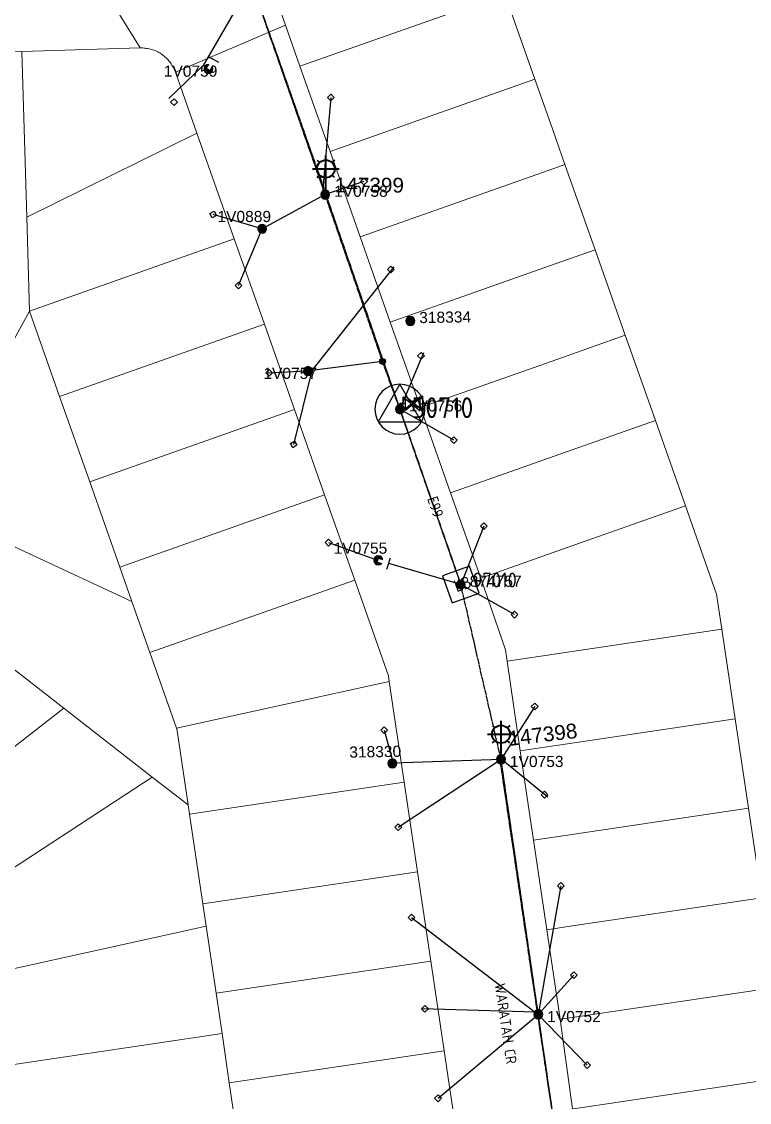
# Model space of a CAD drawing. Header units: metres. Extents: x 283062 to 284231, y 6112747 to 6113727.
# Drawn here: x 283535.7 to 283658.3, y 6113216.7 to 6113398.8 of the extents above; entities that cross this region are included whole.
import ezdxf
from ezdxf.enums import TextEntityAlignment as Align

# ---------------------------------------------------------------- set-up
doc = ezdxf.new("R2010")
doc.units = ezdxf.units.M
doc.linetypes.add('Cable Exist OH', pattern=[1, 1, 0])
doc.layers.get('0').update_dxf_attribs({"color": 6})
doc.layers.add('Cadastre Land Parcels_SP_EXT', color=9, linetype='Continuous', lineweight=5)
doc.layers.add('Cadastre Roads_SP_EXT', color=9, linetype='Continuous', lineweight=5)
for name, color, linetype in [('Equip_LV_EXT', 7, 'Continuous'), ('Equip_SP_HV_EXT', 7, 'Continuous'), ('Equip_SP_SL_EXT', 7, 'Continuous'), ('Mains_HV_EXT', 7, 'Continuous'), ('Mains_LV_EXT', 7, 'Continuous'), ('Mains_SL_EXT', 7, 'Continuous'), ('Services_SP_EXT', 7, 'Continuous'), ('Sub_SP_TR_HV_LV_EXT', 7, 'Continuous'), ('SupportsOH_SP_TR_HV_LV_SL_EXT', 7, 'Continuous')]:
    doc.layers.add(name, color=color, linetype=linetype)
doc.styles.add('iecARIAL', font='arial.ttf', dxfattribs={"height": 2})
doc.styles.add('POLE_LABEL', font='arial.ttf')
doc.styles.get("Standard").update_dxf_attribs({"font": 'isocp.shx'})

# ---------------------------------------------------------------- blocks, each defined once
blk = doc.blocks.new('SUB_POLE_EXT')
blk.add_wipeout([(0, 4.22), (0.42, 4.2), (0.83, 4.14), (1.21, 4.05), (1.62, 3.9), (1.99, 3.72), (2.35, 3.51), (2.68, 3.26), (2.99, 2.99), (3.28, 2.66), (3.52, 2.34), (3.76, 1.92), (3.9, 1.62), (4.04, 1.23), (4.18, 0.63), (4.22, 0), (4.18, -0.61), (4.06, -1.15), (3.9, -1.62), (3.58, -2.24), (3.22, -2.73), (2.97, -3.01), (2.68, -3.26), (2.36, -3.5), (2, -3.72), (1.64, -3.89), (1.25, -4.03), (0.82, -4.14), (0.42, -4.2), (0, -4.22), (-0.41, -4.2), (-0.8, -4.15), (-1.21, -4.05), (-1.62, -3.9), (-1.99, -3.73), (-2.35, -3.51), (-2.68, -3.26), (-2.96, -3.02), (-3.23, -2.72), (-3.51, -2.35), (-3.71, -2.01), (-3.91, -1.6), (-4.05, -1.21), (-4.16, -0.76), (-4.22, -0.14), (-4.21, 0.39), (-4.14, 0.83), (-4.03, 1.27), (-3.9, 1.63), (-3.71, 2.02), (-3.5, 2.37), (-3.28, 2.67), (-2.99, 2.99), (-2.68, 3.27), (-2.33, 3.52), (-1.98, 3.73), (-1.63, 3.9), (-1.2, 4.05), (-0.78, 4.15), (-0.4, 4.21)])
blk.add_line((2.16, 0.48), (2.16, 0.48, 0))
blk.add_lwpolyline([(-4.22, 0, 1), (4.22, 0, 1)], format="xyb", close=True)
blk.add_lwpolyline([(2.14, 0.52), (0, 4.22), (-3.66, -2.11), (3.66, -2.11)], close=True)
for tag, height, flags, p in [('ASSET_NUM', 3.5, 8, (2, 2)), ('STREET_CODE', 0.2, 9, (1.5, 0)), ('SECONDARY_VOLTAGE', 0.2, 9, (1.5, -1.6)), ('STATE', 0.2, 9, (1.5, -1.8)), ('CONSTRUCTED_VOLTAGE', 0.2, 9, (1.5, -0.2)), ('NO_PHASES', 0.2, 9, (1.5, -0.4)), ('OPERATING_VOLTAGE', 0.2, 9, (1.5, -0.6)), ('OPERATED_BY', 0.2, 9, (1.5, -0.8)), ('MAINTAINED_BY', 0.2, 9, (1.5, -1)), ('ORIENTATION', 0.2, 9, (1.5, -1.2)), ('OWNED_BY', 0.2, 9, (1.5, -1.4)), ('SUBSTATION_TYPE', 0.2, 9, (1.5, -2)), ('STREETNAME', 0.2, 9, (1.5, -2.8)), ('SUBURB', 0.2, 9, (1.5, -3)), ('Z', 0.2, 1, (1.5, -3.4)), ('USAGE', 0.2, 9, (1.5, -2.2)), ('LEGEND', 0.2, 9, (1.5, -2.4)), ('LOCATION', 0.2, 9, (1.5, -2.6)), ('NOTES', 0.2, 9, (1.5, -3.2))]:
    blk.add_attdef(tag, text='', height=height, dxfattribs=dict(flags=flags)).set_placement(p, align=Align.MIDDLE_LEFT)
blk = doc.blocks.new('LV_OH_LINKS_DISTFUSE_EXT')
for p, q in [((0, 0), (0.96, 0)), ((3.84, 0), (4.8, 0))]:
    blk.add_line(p, q)
blk.add_lwpolyline([(3.84, -1.2), (3.84, 1.2), (0.96, -1.2), (0.96, 1.2)], close=True)
at = {"flags": 1}
blk.add_attdef('Z', (0, 0), '', height=0.2, dxfattribs=at)
at = {"flags": 9}
for tag, p in [('ACTUAL_STATUS', (0, 0)), ('STATE', (0, -1.2)), ('SWITCH_TYPE', (0, -1.4)), ('CONSTRUCTED_VOLTAGE', (0, -0.2)), ('NO_PHASES', (0, -0.4)), ('OPERATING_VOLTAGE', (0, -0.6)), ('ORIENTATION', (0, -0.8)), ('OWNED_BY', (0, -1)), ('USAGE', (0, -1.6)), ('NOTES', (0, -1.8))]:
    blk.add_attdef(tag, text='', height=0.2, dxfattribs=at).set_placement(p, align=Align.MIDDLE_LEFT)
blk = doc.blocks.new('SL_LANTERN_EXT')
at = {"lineweight": 40}
for p, q in [((-1.46, 5.68), (-1.06, 5.28)), ((0, 1.97), (0, 6.47)), ((1.46, 5.68), (1.06, 5.28)), ((-2.25, 4.22), (2.25, 4.22)), ((-1.46, 2.76), (-1.06, 3.16)), ((0, 0), (0, 2.72)), ((1.46, 2.76), (1.06, 3.16))]:
    blk.add_line(p, q, dxfattribs=at)
blk.add_circle((0, 4.22), 1.5, dxfattribs=at)
at = {"style": 'iecARIAL', "flags": 8}
blk.add_attdef('ASSET_NUM', (1.5, 1.5), '', height=2.5, dxfattribs=at)
for tag, p, height, flags in [('CONSTRUCTED_VOLTAGE', (0.98, -0.65), 0.2, 9), ('CONTROL_TYPE', (0.98, -0.85), 0.2, 9), ('LANTERN_PURPOSE', (0.98, -1.05), 0.2, 9), ('LANTERN_TYPE', (0.98, -1.25), 0.2, 9), ('NO_PHASES', (0.98, -1.45), 0.2, 9), ('OPERATING_VOLTAGE', (0.98, -1.65), 0.2, 9), ('ORIENTATION', (0.98, -1.85), 0.2, 9), ('LNUMBER', (2.18, -3.25), 2.5, 8), ('STATE', (0.98, -2.25), 0.2, 9), ('OWNED_BY', (0.98, -2.05), 0.2, 9), ('USAGE', (0.98, -2.45), 0.2, 9), ('CEXIST', (0.98, -2.65), 0.2, 9), ('CNEW', (0.98, -2.85), 0.2, 9), ('CNUMBER', (0.98, -3.05), 0.2, 9), ('CREMOVE', (0.98, -3.25), 0.2, 9), ('CREPLACE', (0.98, -3.45), 0.2, 9), ('LKINGHEIGHT', (0.98, -3.65), 0.2, 9), ('LBRACKET', (0.98, -3.85), 0.2, 9), ('LBRACKETVOCAB', (0.98, -4.05), 0.2, 9), ('LCATEGORY', (0.98, -4.25), 0.2, 9), ('LCHARGE1', (0.98, -4.45), 0.2, 9), ('LCHARGE1PERCENT', (0.98, -4.65), 0.2, 9), ('LCHARGE2', (0.98, -4.85), 0.2, 9), ('LCHARGE2PERCENT', (0.98, -5.05), 0.2, 9), ('LCHARGE3', (0.98, -5.25), 0.2, 9), ('LCHARGE3PERCENT', (0.98, -5.45), 0.2, 9), ('LEXIST', (0.98, -5.65), 0.2, 9), ('LLAMP', (0.98, -5.85), 0.2, 9), ('LLAMPVOCAB', (0.98, -6.05), 0.2, 9), ('LMAST', (0.98, -6.25), 0.2, 9), ('LMASTVOCAB', (0.98, -6.45), 0.2, 9), ('LNEW', (0.98, -6.65), 0.2, 9), ('LANTNUMBER', (0.98, -6.85), 0.2, 9), ('LOUTREACH', (0.98, -7.25), 0.2, 9), ('LOUTREACHVOCAB', (0.98, -7.45), 0.2, 9), ('STREETNAME', (0.98, -9.25), 0.2, 9), ('LRATECODE', (0.98, -7.65), 0.2, 9), ('LREMOVE', (0.98, -7.85), 0.2, 9), ('LREPLACE', (0.98, -8.05), 0.2, 9), ('LTYPE', (0.98, -8.25), 0.2, 9), ('LTYPEVOCAB', (0.98, -8.45), 0.2, 9), ('LEGEND', (0.98, -8.65), 0.2, 9), ('LOCATION', (0.98, -8.85), 0.2, 9), ('NOTES', (0.98, -9.05), 0.2, 9), ('SUBURB', (0.98, -9.45), 0.2, 1)]:
    blk.add_attdef(tag, p, '', height=height, dxfattribs=dict(flags=flags))
blk = doc.blocks.new('CCP_EXT')
at = {"flags": 9}
for tag, p in [('STATE', (0, -1.8)), ('LIFE_SUPPORT', (0, -1.6)), ('NOTES', (0, -2))]:
    blk.add_attdef(tag, text='', height=0.2, dxfattribs=at).set_placement(p, align=Align.MIDDLE_LEFT)
blk.add_wipeout([(0, 0.57), (0.57, 0), (0, -0.57), (-0.57, 0)])
blk.add_lwpolyline([(-0.57, 0), (0, 0.57), (0.57, 0), (0, -0.57), (-0.57, 0)])
at = {"flags": 1}
blk.add_attdef('Z', (0, 0), '', height=0.2, dxfattribs=at)
at = {"flags": 9}
for tag, p in [('CCP_TYPE', (0, 0)), ('CONSTRUCTED_VOLTAGE', (0, -0.2)), ('NO_PHASES', (0, -0.4)), ('OPERATING_VOLTAGE', (0, -0.6)), ('ORIENTATION', (0, -0.8)), ('OWNED_BY', (0, -1)), ('USAGE', (0, -1.2)), ('LEGEND', (0, -1.4))]:
    blk.add_attdef(tag, text='', height=0.2, dxfattribs=at).set_placement(p, align=Align.MIDDLE_LEFT)
blk = doc.blocks.new('POLE_EXT')
blk.add_hatch(color=256).paths.add_polyline_path([(-1, 0, 1), (1, 0, 1)])
blk.add_lwpolyline([(-1, 0, 1), (1, 0, 1)], format="xyb", close=True)
for tag, height, flags, p in [('pNumber', 2.5, 8, (-17.84, 2.07)), ('OWNED_BY', 0.2, 9, (1.35, -0.4)), ('PARENT', 0.2, 9, (1.35, -0.6)), ('SPECIAL_USE', 0.2, 9, (1.35, -0.8)), ('STATE', 0.2, 9, (1.35, -1)), ('USAGE', 0.2, 9, (1.35, -1.2)), ('cLV', 0.2, 9, (1.35, -1.4)), ('hDepth', 0.2, 9, (1.35, -1.6)), ('hDia', 0.2, 9, (1.35, -1.8)), ('cHV', 0.2, 9, (1.35, -2)), ('LBRACKET', 0.2, 9, (1.35, -2.2)), ('LExisting', 0.2, 9, (1.35, -2.4)), ('LANTNUMBER', 0.2, 9, (1.35, -2.6)), ('LOther', 0.2, 9, (1.35, -2.8)), ('LRemove', 0.2, 9, (1.35, -3)), ('LEGEND', 0.2, 9, (1.35, -3.2)), ('cLinedev', 0.2, 9, (1.35, -3.4)), ('LOCATION', 0.2, 9, (1.35, -3.6)), ('pExisting', 0.2, 9, (1.35, -3.8)), ('PFNUMBER', 0.2, 9, (1.35, -4)), ('NEWPFNUMBER', 0.2, 9, (1.35, -4.2)), ('pFooting', 0.2, 9, (1.35, -4.4)), ('pNew', 0.2, 9, (1.35, -4.6)), ('pRelocate', 0.2, 9, (1.35, -5)), ('pRemove', 0.2, 9, (1.35, -5.2)), ('pReplace', 0.2, 9, (1.35, -5.4)), ('pStay', 0.2, 9, (1.35, -5.6)), ('pType', 0.2, 9, (1.35, -5.8)), ('cspan', 0.2, 9, (1.35, -6)), ('STREETNAME', 0.2, 9, (1.35, -6.2)), ('SUBURB', 0.2, 9, (1.35, -6.4)), ('NOTES', 0.2, 9, (1.35, -6.6)), ('MAINTAINED_BY', 0.2, 9, (1.36, -6.81)), ('OPERATED_BY', 0.2, 9, (1.36, -7.01))]:
    blk.add_attdef(tag, text='', height=height, dxfattribs=dict(flags=flags)).set_placement(p, align=Align.MIDDLE_LEFT)
at = {"style": 'POLE_LABEL'}
for tag, height, flags, p in [('ASSET_NUM', 2.5, 8, (2, 2)), ('STRUCTURE_PLANT_NUMBER', 0.2, 9, (1.35, 0.03)), ('STREET_CODE', 0.2, 9, (1.35, -0.2))]:
    blk.add_attdef(tag, text='', height=height, dxfattribs=dict(at, flags=flags)).set_placement(p, align=Align.MIDDLE_LEFT)
at = {"flags": 1}
blk.add_attdef('Z', (1.35, -7.33), '', height=0.2, dxfattribs=at)
blk = doc.blocks.new('HV_LOAD_BREAK_EXT')
blk.add_lwpolyline([(-2.4, -2.4), (2.4, -2.4), (2.4, 2.4), (-2.4, 2.4)], close=True)
at = {"insert": (-1.1, 0.99), "char_height": 2, "width": 2.9628, "attachment_point": 1}
blk.add_mtext('{\\Fisocp|c0;LB}', dxfattribs=at)
for tag, height, flags, p in [('ASSET_NUM', 2.5, 8, (2, 2)), ('STREET_CODE', 0.2, 9, (1.5, 0)), ('ACTUAL_STATUS', 0.2, 9, (1.5, -0.2)), ('STATE', 0.2, 9, (1.5, -1.8)), ('CONSTRUCTED_VOLTAGE', 0.2, 9, (1.5, -0.4)), ('NO_PHASES', 0.2, 9, (1.5, -0.6)), ('OPERATING_VOLTAGE', 0.2, 9, (1.5, -0.8)), ('ORIENTATION', 0.2, 9, (1.5, -1)), ('OWNED_BY', 0.2, 9, (1.5, -1.2)), ('OPERATED_BY', 0.2, 9, (1.5, -1.4)), ('MAINTAINED_BY', 0.2, 9, (1.5, -1.6)), ('SWITCH_TYPE', 0.2, 9, (1.5, -2)), ('STREETNAME', 0.2, 9, (1.5, -2.8)), ('SUBURB', 0.2, 9, (1.5, -3)), ('Z', 0.2, 1, (1.5, -3.6)), ('USAGE', 0.2, 9, (1.5, -2.2)), ('LEGEND', 0.2, 9, (1.5, -2.4)), ('LOCATION', 0.2, 9, (1.5, -2.6)), ('NOTES', 0.2, 9, (1.5, -3.2)), ('LABEL_ALIGNMENT', 0.2, 9, (1.5, -3.4))]:
    blk.add_attdef(tag, text='', height=height, dxfattribs=dict(flags=flags)).set_placement(p, align=Align.MIDDLE_LEFT)
blk = doc.blocks.new('End Shackle_EXT')
at = {"flags": 9}
for tag, p in [('USAGE', (0, -1.4)), ('NOTES', (0, -1.6))]:
    blk.add_attdef(tag, text='', height=0.2, dxfattribs=at).set_placement(p, align=Align.MIDDLE_LEFT)
blk.add_wipeout([(0, 0.25), (1.81, 0.25), (1.82, -0.25), (0, -0.25)])
blk.add_line((1.81, -1), (1.81, 1))
at = {"flags": 1}
blk.add_attdef('Z', (0, 0), '', height=0.2, dxfattribs=at)
at = {"flags": 9}
for tag, p in [('CONNECTOR_TYPE', (0, 0)), ('STATE', (0, -1.2)), ('CONSTRUCTED_VOLTAGE', (0, -0.2)), ('NO_PHASES', (0, -0.4)), ('OPERATING_VOLTAGE', (0, -0.6)), ('ORIENTATION', (0, -0.8)), ('OWNED_BY', (0, -1))]:
    blk.add_attdef(tag, text='', height=0.2, dxfattribs=at).set_placement(p, align=Align.MIDDLE_LEFT)
blk = doc.blocks.new('CONNECTOR_NODE_EXT')
h = blk.add_hatch(color=256)
edge = h.paths.add_edge_path()
edge.add_arc((0, 0), 0.5, 0, 360)
blk.add_circle((0, 0), 0.5)
at = {"flags": 1}
blk.add_attdef('Z', (0, 0), '', height=0.2, dxfattribs=at)
at = {"flags": 9}
for tag, p in [('CONNECTOR_TYPE', (0, 0)), ('SUBTYPE', (0, -1)), ('CONSTRUCTED_VOLTAGE', (0, -0.2)), ('NO_PHASES', (0, -0.4)), ('OPERATING_VOLTAGE', (0, -0.6)), ('ORIENTATION', (0, -0.8)), ('USAGE', (0, -1.2)), ('NOTES', (0, -1.4))]:
    blk.add_attdef(tag, text='', height=0.2, dxfattribs=at).set_placement(p, align=Align.MIDDLE_LEFT)

msp = doc.modelspace()

# ---------------------------------------------------------------- linework, layer by layer
at = {"layer": 'Cadastre Land Parcels_SP_EXT', "color": 251, "linetype": 'Continuous', "lineweight": 15, "true_color": 0x636466}
for points in [[(283617.08, 6113403.42), (283614.03, 6113412.05), (283612, 6113417.8), (283577.51, 6113405.62), (283580.14, 6113398.16), (283582.58, 6113391.25), (283617.08, 6113403.42)], [(283622.15, 6113389.05), (283617.08, 6113403.42), (283582.58, 6113391.25), (283587.66, 6113376.87), (283622.15, 6113389.05)], [(283565.22, 6113379.99), (283561.6, 6113390.26), (283561.52, 6113390.46), (283561.43, 6113390.66), (283561.34, 6113390.86), (283561.24, 6113391.06), (283561.14, 6113391.25), (283561.03, 6113391.44), (283560.91, 6113391.63), (283560.78, 6113391.81), (283560.65, 6113391.98), (283560.51, 6113392.15), (283560.37, 6113392.32), (283560.22, 6113392.48), (283560.06, 6113392.63), (283559.9, 6113392.78), (283559.73, 6113392.92), (283559.56, 6113393.06), (283559.38, 6113393.19), (283559.2, 6113393.32), (283559.02, 6113393.43), (283558.83, 6113393.54), (283558.63, 6113393.65), (283558.44, 6113393.75), (283558.24, 6113393.83), (283558.03, 6113393.92), (283557.83, 6113393.99), (283557.62, 6113394.06), (283557.41, 6113394.12), (283557.19, 6113394.17), (283556.98, 6113394.22), (283556.76, 6113394.25), (283556.54, 6113394.28), (283556.32, 6113394.3), (283556.1, 6113394.32), (283555.89, 6113394.32), (283555.67, 6113394.32), (283535.74, 6113393.74), (283536.56, 6113365.82), (283565.22, 6113379.99)], [(283625.34, 6113374.01), (283627.22, 6113374.68), (283625.16, 6113380.53), (283622.15, 6113389.05), (283587.66, 6113376.87), (283592.73, 6113362.5), (283625.34, 6113374.01)], [(283571.52, 6113362.15), (283565.22, 6113379.99), (283536.56, 6113365.82), (283537.02, 6113349.97), (283571.52, 6113362.15)], [(283625.76, 6113358), (283632.3, 6113360.31), (283627.22, 6113374.68), (283625.34, 6113374.01), (283592.73, 6113362.5), (283597.8, 6113348.13), (283625.76, 6113358)], [(283576.59, 6113347.78), (283571.52, 6113362.15), (283537.02, 6113349.97), (283542.1, 6113335.6), (283576.59, 6113347.78)], [(283581.67, 6113333.4), (283576.59, 6113347.78), (283542.1, 6113335.6), (283547.17, 6113321.23), (283581.67, 6113333.4)], [(283586.74, 6113319.03), (283581.67, 6113333.4), (283547.17, 6113321.23), (283552.25, 6113306.86), (283586.74, 6113319.03)], [(283591.82, 6113304.66), (283586.74, 6113319.03), (283552.25, 6113306.86), (283554.27, 6113301.11), (283557.32, 6113292.48), (283591.82, 6113304.66)], [(283626.91, 6113292.43), (283653.65, 6113296.41), (283652.77, 6113302.32), (283647.52, 6113317.19), (283626.82, 6113309.88), (283613.03, 6113305.01), (283617.21, 6113292.96), (283617.46, 6113291.03), (283626.91, 6113292.43)], [(283597.63, 6113287.61), (283597.49, 6113288.59), (283591.82, 6113304.66), (283557.32, 6113292.48), (283561.82, 6113279.73), (283597.63, 6113287.61)], [(283627.27, 6113277.08), (283655.88, 6113281.33), (283653.65, 6113296.41), (283626.91, 6113292.43), (283617.46, 6113291.03), (283619.7, 6113275.95), (283627.27, 6113277.08)], [(283600.15, 6113270.64), (283597.63, 6113287.61), (283561.82, 6113279.73), (283561.84, 6113279.68), (283563.74, 6113266.83), (283563.97, 6113265.27), (283600.15, 6113270.64)], [(283557.72, 6113271.51), (283542.82, 6113283.1), (283534.4, 6113276.56), (283514.31, 6113260.98), (283520.9, 6113255.34), (283521.27, 6113255.02), (283521.62, 6113254.7), (283521.97, 6113254.38), (283522.32, 6113254.04), (283522.66, 6113253.71), (283523, 6113253.37), (283523.33, 6113253.02), (283523.66, 6113252.66), (283523.98, 6113252.31), (283524.29, 6113251.94), (283524.6, 6113251.58), (283524.9, 6113251.2), (283525.2, 6113250.83), (283525.49, 6113250.44), (283557.72, 6113271.51)], [(283627.65, 6113261.72), (283658.12, 6113266.25), (283655.88, 6113281.33), (283627.27, 6113277.08), (283619.7, 6113275.95), (283621.94, 6113260.88), (283627.65, 6113261.72)], [(283602.39, 6113255.56), (283600.15, 6113270.64), (283563.97, 6113265.27), (283566.21, 6113250.19), (283602.39, 6113255.56)], [(283628.07, 6113246.38), (283660.36, 6113251.18), (283658.12, 6113266.25), (283627.65, 6113261.72), (283621.94, 6113260.88), (283624.18, 6113245.8), (283628.07, 6113246.38)], [(283604.63, 6113240.48), (283602.39, 6113255.56), (283566.21, 6113250.19), (283566.77, 6113246.39), (283568.45, 6113235.11), (283604.63, 6113240.48)], [(283628.44, 6113231.02), (283662.6, 6113236.1), (283660.36, 6113251.18), (283628.07, 6113246.38), (283624.18, 6113245.8), (283626.42, 6113230.72), (283628.44, 6113231.02)], [(283569.46, 6113228.3), (283568.45, 6113235.11), (283566.77, 6113246.39), (283530.9, 6113238.51), (283530.98, 6113238.14), (283531.24, 6113236.64), (283533.27, 6113222.93), (283569.46, 6113228.3)], [(283606.87, 6113225.41), (283604.63, 6113240.48), (283568.45, 6113235.11), (283569.46, 6113228.3), (283570.69, 6113220.04), (283606.87, 6113225.41)], [(283628.65, 6113215.65), (283664.84, 6113221.02), (283662.6, 6113236.1), (283628.44, 6113231.02), (283626.42, 6113230.72), (283628.49, 6113215.61), (283628.65, 6113215.65)], [(283571.7, 6113213.22), (283570.69, 6113220.04), (283569.46, 6113228.3), (283533.27, 6113222.93), (283535.51, 6113207.85), (283571.7, 6113213.22)], [(283609.11, 6113210.33), (283606.87, 6113225.41), (283570.69, 6113220.04), (283571.7, 6113213.22), (283572.92, 6113204.96), (283609.11, 6113210.33)], [(283667.08, 6113205.95), (283664.84, 6113221.02), (283628.65, 6113215.65), (283628.49, 6113215.61), (283628.71, 6113214.2), (283630.89, 6113200.57), (283667.08, 6113205.95)]]:
    msp.add_lwpolyline(points, close=True, dxfattribs=at)
for points in [[(283617.08, 6113403.42), (283622.15, 6113389.05), (283625.16, 6113380.53), (283627.22, 6113374.68), (283632.3, 6113360.31), (283637.37, 6113345.93), (283642.45, 6113331.56), (283647.52, 6113317.19), (283652.77, 6113302.32), (283653.65, 6113296.41), (283655.88, 6113281.33), (283658.12, 6113266.25), (283660.36, 6113251.18), (283662.6, 6113236.1), (283664.84, 6113221.02), (283667.08, 6113205.95), (283669.33, 6113190.79), (283671.55, 6113175.79), (283673.79, 6113160.72), (283676.03, 6113145.64), (283678.27, 6113130.56), (283680.51, 6113115.49), (283682.75, 6113100.41), (283687.01, 6113071.69)], [(283525.31, 6113314.57), (283554.27, 6113301.11), (283552.25, 6113306.86), (283552.25, 6113306.86), (283547.17, 6113321.23), (283542.1, 6113335.6), (283537.02, 6113349.97), (283522.92, 6113324.3)], [(283515.03, 6113304.71), (283542.82, 6113283.1), (283557.72, 6113271.51), (283563.74, 6113266.83), (283561.84, 6113279.68), (283561.84, 6113279.68), (283561.82, 6113279.73), (283557.32, 6113292.48), (283554.27, 6113301.11), (283525.31, 6113314.57)], [(283534.4, 6113276.56), (283542.82, 6113283.1), (283542.82, 6113283.1), (283515.03, 6113304.71)], [(283530.9, 6113238.51), (283566.77, 6113246.39), (283566.77, 6113246.39), (283566.21, 6113250.19), (283563.97, 6113265.27), (283563.74, 6113266.83), (283557.72, 6113271.51), (283525.49, 6113250.44)]]:
    msp.add_lwpolyline(points, dxfattribs=at)
at = {"layer": 'Cadastre Roads_SP_EXT', "linetype": 'Continuous'}
msp.add_lwpolyline([(283533.98, 6113393.69), (283535.74, 6113393.74), (283555.67, 6113394.32), (283546.43, 6113409.32)], dxfattribs=at)
at = {"layer": 'Mains_LV_EXT', "linetype": 'Cable Exist OH', "lineweight": 30}
for points in [[(283616.45, 6113274.51), (283609.68, 6113303.95)], [(283628.59, 6113191.48), (283622.73, 6113231.55)]]:
    msp.add_lwpolyline(points, dxfattribs=at)
at = {"layer": 'Services_SP_EXT'}
for points in [[(283573.97, 6113404.67), (283566.29, 6113391.37)], [(283586.84, 6113369.62), (283576.22, 6113363.86)], [(283596.49, 6113341.52), (283584.58, 6113339.99)], [(283609.68, 6113303.95), (283595.79, 6113308.01)]]:
    msp.add_lwpolyline(points, dxfattribs=at)

# ---------------------------------------------------------------- block references
at = {"layer": 'Equip_LV_EXT'}
msp.add_blockref('CONNECTOR_NODE_EXT', (283596.49, 6113341.52), dxfattribs=at)
at = {"layer": 'Equip_SP_HV_EXT'}
ref = msp.add_blockref('HV_LOAD_BREAK_EXT', (283609.68, 6113303.95), dxfattribs=dict(at, rotation=19.56054227370494))
ref.add_attrib('ASSET_NUM', '97010', dxfattribs={"layer": '0', "height": 2.5}).set_placement((283611.68, 6113304.7), align=Align.MIDDLE_LEFT)
at = {"layer": 'Equip_SP_SL_EXT'}
ref = msp.add_blockref('SL_LANTERN_EXT', (283586.95, 6113369.73), dxfattribs=at)
ref.add_attrib('ASSET_NUM', '147399', dxfattribs={"layer": '0', "height": 2.5, "rotation": 359.8524, "style": 'iecARIAL'}).set_placement((283588.45, 6113371.23), align=Align.MIDDLE_LEFT)
ref = msp.add_blockref('SL_LANTERN_EXT', (283616.45, 6113274.51), dxfattribs=at)
ref.add_attrib('ASSET_NUM', '147398', dxfattribs={"layer": '0', "height": 2.5, "rotation": 6.774, "style": 'iecARIAL'}).set_placement((283617.95, 6113276.01), align=Align.BOTTOM_LEFT)
at = {"layer": 'Sub_SP_TR_HV_LV_EXT'}
ref = msp.add_blockref('SUB_POLE_EXT', (283599.42, 6113333.47), dxfattribs=at)
ref.add_attrib('ASSET_NUM', '50710', dxfattribs={"layer": '0', "height": 3.5}).set_placement((283601.42, 6113333.72), align=Align.MIDDLE_LEFT)
at = {"layer": 'SupportsOH_SP_TR_HV_LV_SL_EXT'}
ref = msp.add_blockref('POLE_EXT', (283567.18, 6113390.78), dxfattribs=dict(at, xscale=0.75, yscale=0.75))
ref.add_attrib('ASSET_NUM', '1V0759', dxfattribs={"layer": '0', "height": 1.875, "style": 'POLE_LABEL'}).set_placement((283568.68, 6113391.35), align=Align.TOP_RIGHT)
ref = msp.add_blockref('POLE_EXT', (283601.17, 6113348.34), dxfattribs=dict(at, xscale=0.75, yscale=0.75))
ref.add_attrib('ASSET_NUM', '318334', dxfattribs={"layer": '0', "height": 1.875, "rotation": 1, "style": 'POLE_LABEL'}).set_placement((283602.67, 6113348.9), align=Align.MIDDLE_LEFT)
ref = msp.add_blockref('POLE_EXT', (283609.68, 6113303.95), dxfattribs=dict(at, xscale=0.75, yscale=0.75))
ref.add_attrib('ASSET_NUM', '874757', dxfattribs={"layer": '0', "height": 1.875, "style": 'POLE_LABEL'}).set_placement((283611.18, 6113304.51), align=Align.MIDDLE_LEFT)
ref = msp.add_blockref('POLE_EXT', (283598.16, 6113273.81), dxfattribs=dict(at, xscale=0.75, yscale=0.75))
ref.add_attrib('ASSET_NUM', '318330', dxfattribs={"layer": '0', "height": 1.875, "rotation": 1, "style": 'POLE_LABEL'}).set_placement((283599.66, 6113274.37), align=Align.BOTTOM_RIGHT)
ref = msp.add_blockref('POLE_EXT', (283616.45, 6113274.51), dxfattribs=dict(at, xscale=0.75, yscale=0.75))
ref.add_attrib('ASSET_NUM', '1V0753', dxfattribs={"layer": '0', "height": 1.875, "style": 'POLE_LABEL'}).set_placement((283617.95, 6113275.08), align=Align.TOP_LEFT)
ref = msp.add_blockref('POLE_EXT', (283622.73, 6113231.55), dxfattribs=dict(at, xscale=0.75, yscale=0.75))
ref.add_attrib('ASSET_NUM', '1V0752', dxfattribs={"layer": '0', "height": 1.875, "style": 'POLE_LABEL'}).set_placement((283624.23, 6113232.11), align=Align.TOP_LEFT)

# ---------------------------------------------------------------- texts
at = {"layer": 'Cadastre Roads_SP_EXT'}
msp.add_text('WARATAH CR', height=1.8, rotation=278.3278, dxfattribs=at).set_placement((283615.36, 6113236.64))
at = {"layer": 'Mains_LV_EXT'}
msp.add_text('E99', height=1.8, rotation=288.2998, dxfattribs=at).set_placement((283603.99, 6113318.42))

# ---------------------------------------------------------------- next in the draw order: linework, layer by layer
at = {"layer": 'Cadastre Land Parcels_SP_EXT', "color": 251, "linetype": 'Continuous', "lineweight": 15, "true_color": 0x636466}
for points in [[(283626.01, 6113341.92), (283637.37, 6113345.93), (283632.3, 6113360.31), (283625.76, 6113358), (283597.8, 6113348.13), (283602.88, 6113333.76), (283626.01, 6113341.92)], [(283626.36, 6113325.88), (283642.45, 6113331.56), (283637.37, 6113345.93), (283626.01, 6113341.92), (283602.88, 6113333.76), (283607.95, 6113319.38), (283626.36, 6113325.88)], [(283626.82, 6113309.88), (283647.52, 6113317.19), (283642.45, 6113331.56), (283626.36, 6113325.88), (283607.95, 6113319.38), (283613.03, 6113305.01), (283626.82, 6113309.88)]]:
    msp.add_lwpolyline(points, close=True, dxfattribs=at)
at = {"layer": 'Mains_LV_EXT', "linetype": 'Cable Exist OH', "lineweight": 30}
msp.add_lwpolyline([(283599.42, 6113333.47), (283596.49, 6113341.52)], dxfattribs=at)

# ---------------------------------------------------------------- next in the draw order: block references
at = {"layer": 'Equip_LV_EXT'}
for p in [(283599.01, 6113334.38), (283599.42, 6113334.47)]:
    msp.add_blockref('LV_OH_LINKS_DISTFUSE_EXT', p, dxfattribs=at)
at = {"layer": 'Services_SP_EXT'}
for p in [(283561.38, 6113385.2), (283587.79, 6113385.98), (283593.37, 6113371.83), (283572.24, 6113354.31), (283577.4, 6113339.59), (283587.42, 6113311), (283618.71, 6113298.87), (283622.12, 6113283.4), (283596.76, 6113279.43), (283623.78, 6113268.55), (283599.15, 6113263.08), (283626.53, 6113253.17), (283601.38, 6113247.88), (283628.73, 6113238.15), (283603.64, 6113232.47), (283630.95, 6113223.01), (283605.84, 6113217.41)]:
    msp.add_blockref('CCP_EXT', p, dxfattribs=at)
for p, rotation in [((283567.96, 6113366.26), 162.5725675415469), ((283581.52, 6113327.54), 254.998453941076)]:
    msp.add_blockref('CCP_EXT', p, dxfattribs=dict(at, rotation=rotation))
at = {"layer": 'SupportsOH_SP_TR_HV_LV_SL_EXT'}
ref = msp.add_blockref('POLE_EXT', (283599.42, 6113333.47), dxfattribs=dict(at, xscale=0.75, yscale=0.75))
ref.add_attrib('ASSET_NUM', '1V0756', dxfattribs={"layer": '0', "height": 1.875, "style": 'POLE_LABEL'}).set_placement((283600.92, 6113334.03), align=Align.MIDDLE_LEFT)

# ---------------------------------------------------------------- next in the draw order: linework, layer by layer
at = {"layer": 'Mains_HV_EXT', "linetype": 'Cable Exist OH'}
msp.add_lwpolyline([(283547.61, 6113021.28), (283592.11, 6113052.67), (283628.79, 6113078.98), (283643.23, 6113091.4), (283616.45, 6113274.51), (283609.68, 6113303.95)], dxfattribs=at)
at = {"layer": 'Mains_LV_EXT', "linetype": 'Cable Exist OH', "lineweight": 30}
for points in [[(283586.84, 6113369.62), (283574.62, 6113404.77)], [(283622.73, 6113231.55), (283616.45, 6113274.51)]]:
    msp.add_lwpolyline(points, dxfattribs=at)
at = {"layer": 'Mains_SL_EXT', "linetype": 'Cable Exist OH'}
for points in [[(283574.62, 6113404.77), (283586.95, 6113369.73)], [(283628.6, 6113191.46), (283622.61, 6113231.77), (283616.28, 6113274.61)]]:
    msp.add_lwpolyline(points, dxfattribs=at)
at = {"layer": 'Services_SP_EXT'}
for points in [[(283560.52, 6113385.8), (283566.29, 6113391.37)], [(283587.79, 6113385.98), (283586.33, 6113369.27)], [(283593.37, 6113371.83), (283586.84, 6113369.62)], [(283576.22, 6113363.86), (283567.96, 6113366.26)], [(283572.24, 6113354.31), (283576.22, 6113363.86)], [(283577.4, 6113339.59), (283584.58, 6113339.99)], [(283584.58, 6113339.99), (283581.52, 6113327.54)], [(283587.42, 6113311), (283595.79, 6113308.01)], [(283618.71, 6113298.87), (283609.68, 6113303.95)], [(283622.12, 6113283.4), (283616.45, 6113274.51)], [(283596.76, 6113279.43), (283598.26, 6113273.91), (283616.45, 6113274.51)], [(283599.15, 6113263.08), (283616.45, 6113274.51)], [(283624.35, 6113268.14), (283616.45, 6113274.51)], [(283626.53, 6113253.17), (283622.73, 6113231.55)], [(283601.38, 6113247.88), (283622.73, 6113231.55)], [(283628.73, 6113238.15), (283622.73, 6113231.55)], [(283603.09, 6113232.55), (283622.19, 6113231.98)], [(283605.84, 6113217.41), (283622.73, 6113231.55)], [(283630.95, 6113223.01), (283622.73, 6113231.55)]]:
    msp.add_lwpolyline(points, dxfattribs=at)

# ---------------------------------------------------------------- next in the draw order: block references
for p in [(283597.91, 6113356.99), (283602.98, 6113342.47), (283608.52, 6113328.27), (283613.56, 6113313.79)]:
    msp.add_blockref('CCP_EXT', p, dxfattribs=at)
at = {"layer": 'SupportsOH_SP_TR_HV_LV_SL_EXT'}
ref = msp.add_blockref('POLE_EXT', (283586.84, 6113369.62), dxfattribs=dict(at, xscale=0.75, yscale=0.75))
ref.add_attrib('ASSET_NUM', '1V0758', dxfattribs={"layer": '0', "height": 1.875, "style": 'POLE_LABEL'}).set_placement((283588.34, 6113370.18), align=Align.MIDDLE_LEFT)
ref = msp.add_blockref('POLE_EXT', (283576.22, 6113363.86), dxfattribs=dict(at, xscale=0.75, yscale=0.75))
ref.add_attrib('ASSET_NUM', '1V0889', dxfattribs={"layer": '0', "height": 1.875, "style": 'POLE_LABEL'}).set_placement((283577.72, 6113364.43), align=Align.BOTTOM_RIGHT)
ref = msp.add_blockref('POLE_EXT', (283583.95, 6113339.89), dxfattribs=dict(at, xscale=0.75, yscale=0.75))
ref.add_attrib('ASSET_NUM', '1V0757', dxfattribs={"layer": '0', "height": 1.875, "style": 'POLE_LABEL'}).set_placement((283585.45, 6113340.45), align=Align.TOP_RIGHT)
ref = msp.add_blockref('POLE_EXT', (283595.79, 6113308.01), dxfattribs=dict(at, xscale=0.75, yscale=0.75))
ref.add_attrib('ASSET_NUM', '1V0755', dxfattribs={"layer": '0', "height": 1.875, "style": 'POLE_LABEL'}).set_placement((283597.29, 6113308.57), align=Align.BOTTOM_RIGHT)

# ---------------------------------------------------------------- next in the draw order: linework, layer by layer
at = {"layer": 'Cadastre Roads_SP_EXT', "linetype": 'Continuous'}
msp.add_lwpolyline([(283628.49, 6113215.61), (283626.42, 6113230.72), (283624.18, 6113245.8), (283621.94, 6113260.88), (283619.7, 6113275.95), (283617.46, 6113291.03), (283617.21, 6113292.96), (283613.03, 6113305.01), (283607.95, 6113319.38), (283602.88, 6113333.76), (283597.8, 6113348.13), (283592.73, 6113362.5), (283587.66, 6113376.87), (283582.58, 6113391.25), (283580.14, 6113398.16), (283561.6, 6113390.26), (283565.22, 6113379.99), (283571.52, 6113362.15), (283576.59, 6113347.78), (283581.67, 6113333.4), (283586.74, 6113319.03), (283591.82, 6113304.66), (283597.49, 6113288.59), (283597.63, 6113287.61), (283600.15, 6113270.64), (283602.39, 6113255.56), (283604.63, 6113240.48), (283606.87, 6113225.41), (283609.11, 6113210.33)], dxfattribs=at)
at = {"layer": 'Mains_HV_EXT', "linetype": 'Cable Exist OH'}
msp.add_lwpolyline([(283609.68, 6113303.95), (283599.42, 6113333.47)], dxfattribs=at)
at = {"layer": 'Mains_LV_EXT', "linetype": 'Cable Exist OH', "lineweight": 30}
for points in [[(283596.49, 6113341.52), (283586.84, 6113369.62)], [(283599.42, 6113333.47), (283609.68, 6113303.95)]]:
    msp.add_lwpolyline(points, dxfattribs=at)
at = {"layer": 'Services_SP_EXT'}
for points in [[(283598.38, 6113357.43), (283584.58, 6113339.99)], [(283603.42, 6113342.94), (283599.42, 6113333.47)], [(283608.52, 6113328.27), (283599.42, 6113333.47)], [(283613.56, 6113313.79), (283609.68, 6113303.95)]]:
    msp.add_lwpolyline(points, dxfattribs=at)

# ---------------------------------------------------------------- next in the draw order: block references
at = {"layer": 'Mains_LV_EXT'}
for p, rotation in [((283567.18, 6113390.78), 60.85368371861738), ((283595.79, 6113308.01), 342.5299711523706)]:
    msp.add_blockref('End Shackle_EXT', p, dxfattribs=dict(at, rotation=rotation))

# ---------------------------------------------------------------- next in the draw order: linework, layer by layer
at = {"layer": 'Mains_HV_EXT', "linetype": 'Cable Exist OH'}
msp.add_lwpolyline([(283558.7, 6113447.78), (283574.62, 6113404.77), (283586.84, 6113369.62), (283599.42, 6113333.47)], dxfattribs=at)
at = {"layer": 'Mains_SL_EXT', "linetype": 'Cable Exist OH'}
msp.add_lwpolyline([(283616.45, 6113274.51), (283609.68, 6113303.95), (283599.42, 6113333.47), (283586.95, 6113369.73)], dxfattribs=at)

doc.saveas('drawing.dxf')
